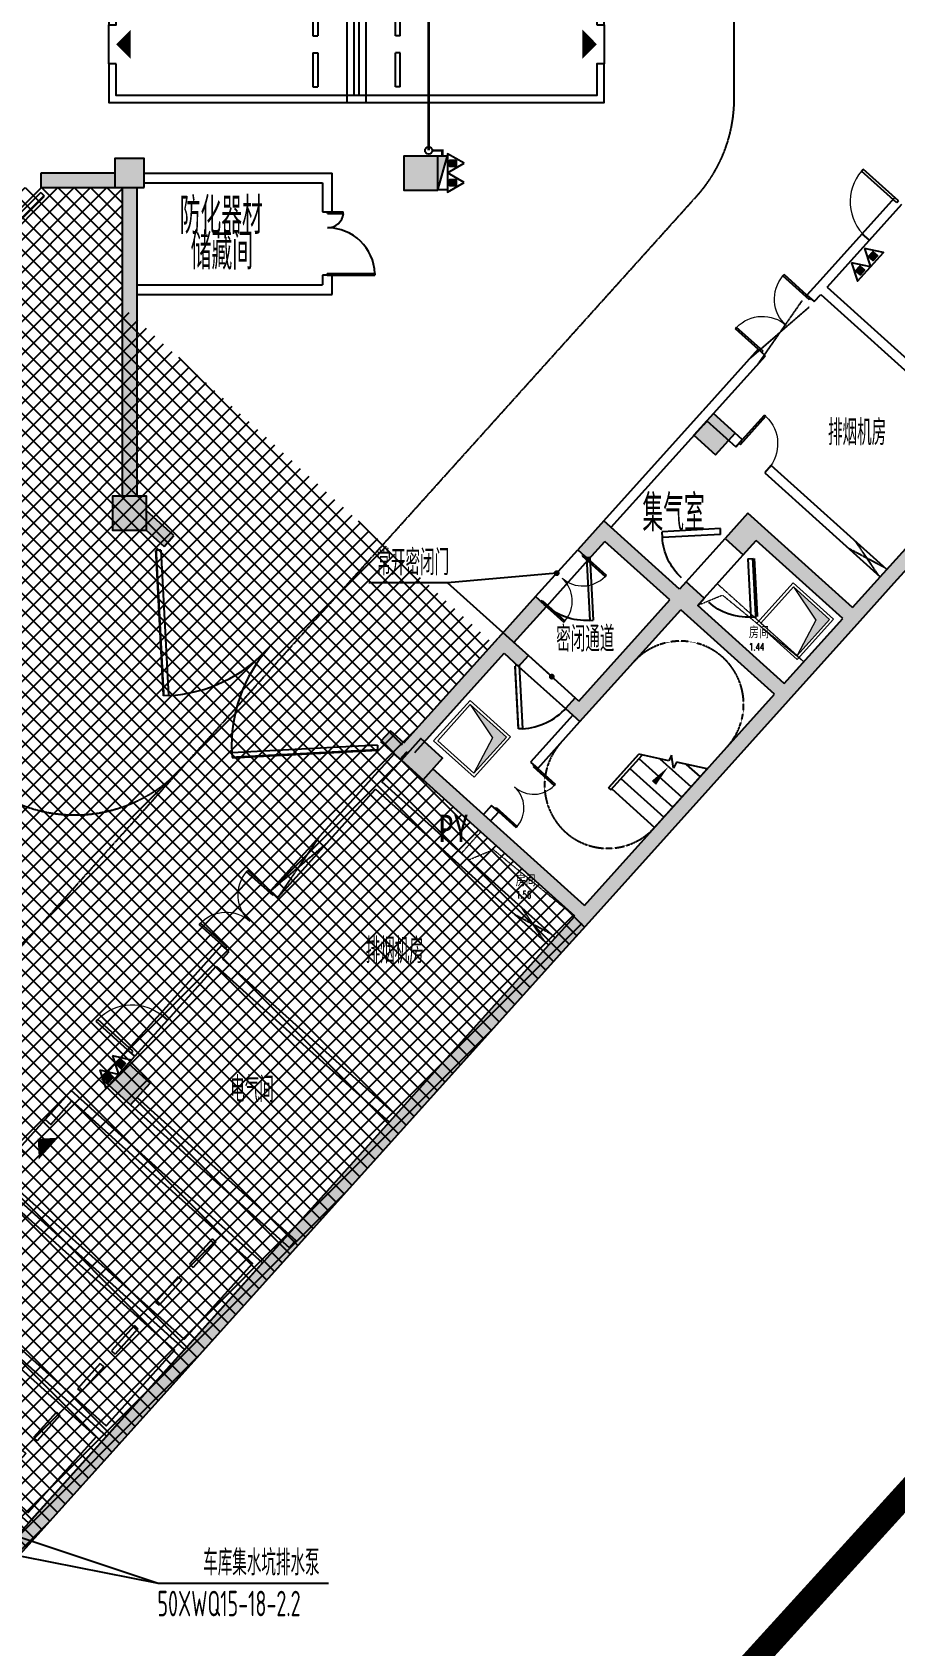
# Model space of a CAD drawing. Extents: x -2120532 to 1934524, y -1331911 to 424203.
# Drawn here: x 33241 to 50996, y -321820 to -288612 of the extents above; entities that cross this region are included whole.
import ezdxf

# ---------------------------------------------------------------- set-up
doc = ezdxf.new("R2010")
doc.units = 0
doc.header["$LTSCALE"] = 10
for name, pattern in [('__DASH', [0.35, 0.25, -0.1]), ('ACAD_ISO05W100', [34, 24, -3, 0.5, -3, 0.5, -3]), ('DASH', [0.35, 0.25, -0.1])]:
    doc.linetypes.add(name, pattern=pattern)
for name, color, linetype in [('00-停车位', 67, 'Continuous'), ('A-COLUMN', 8, 'Continuous'), ('A-DIM_SYMB', 3, 'Continuous'), ('A-REDLINE', 1, 'ACAD_ISO05W100'), ('A-ROOM_NAME', 23, 'Continuous'), ('A-STAIR', 3, 'Continuous'), ('A-WALL', 2, 'Continuous'), ('AXIS', 3, 'Continuous'), ('DIM_LEAD', 3, 'Continuous'), ('DOOR_FIRE', 8, 'Continuous'), ('PUB_HATCH', 8, 'Continuous'), ('R_人防洗消集水坑', 32, 'Continuous'), ('SPACE', 7, 'Continuous'), ('STAIR', 2, 'Continuous'), ('W-EQUIP_消火栓', 7, 'Continuous'), ('W-EQUIP_灭火器', 7, 'Continuous'), ('W-PIPE-消防', 1, 'Continuous'), ('W-TWT_LEAD', 3, 'Continuous'), ('W-VPIPE-消防', 1, 'Continuous'), ('WINDOW', 8, 'Continuous'), ('WINDOW_RF', 8, 'Continuous'), ('画水辅助', 6, 'Continuous'), ('车行线', 4, 'Continuous')]:
    doc.layers.add(name, color=color, linetype=linetype)
doc.layers.add('HOLE', color=52, linetype='Continuous', lineweight=15)
doc.styles.add('8B2_01', font='simhei.ttf', dxfattribs={"width": 0.8})
doc.styles.add('8B2_02', font='tssdeng.shx', dxfattribs={"width": 0.6, "bigfont": 'TSSDCHN.shx'})
doc.styles.add('_TCH_SPACE', font='SIMPLEX', dxfattribs={"height": 5, "bigfont": 'GBCBIG'})
doc.styles.add('STANDARD_T3', font='TSSDENG.shx', dxfattribs={"width": 0.56, "bigfont": 'TSSDCHN.shx'})
doc.dimstyles.new('_TCH_ARCH&&150', dxfattribs={"dimtxt": 525, "dimasz": 150, "dimexe": 375, "dimexo": 450, "dimgap": 150, "dimtad": 1, "dimdec": 0, "dimzin": 0, "dimdsep": 46, "dimtxsty": 'STANDARD_T3', "dimblk": 'ARCHTICK', "dimcen": 0.09, "dimclrt": 7, "dimazin": 2, "dimtfac": 1, "dimtdec": 0, "dimtix": 1, "dimtmove": 2, "dimatfit": 3, "dimfxl": 0, "dimtolj": 1, "dimtzin": 0, "dimarcsym": 0})

# ---------------------------------------------------------------- blocks, each defined once
blk = doc.blocks.new('车位2400x5300')
at = {"layer": '00-停车位', "color": 251}
for p, q in [((-875, -1000), (-175, -1000)), ((-875, -1100), (-875, -1000)), ((-875, -1100), (-175, -1100)), ((-175, -1100), (-175, -1000)), ((175, -1000), (875, -1000)), ((175, -1100), (175, -1000)), ((175, -1100), (875, -1100)), ((875, -1100), (875, -1000)), ((400, -5300), (-400, -5300))]:
    blk.add_line(p, q, dxfattribs=at)
blk.add_lwpolyline([(400, -5150), (400, -5300), (1200, -5300), (1200, 0), (-1200, 0), (-1200, -5300), (-400, -5300), (-400, -5150), (-1050, -5150), (-1050, -150), (1050, -150), (1050, -5150), (400, -5150)], dxfattribs=at)
blk.add_lwpolyline([(0, -5150, 0, 600, 0), (0, -4850, 600, 600, 0)], format="xyseb", dxfattribs=at)
blk = doc.blocks.new('洗消坑')
at = {"layer": 'R_人防洗消集水坑', "lineweight": 15}
h = blk.add_hatch(color=8, dxfattribs=at)
h.dxf.hatch_style = 1
h.paths.add_polyline_path([(116579, -425551), (116193, -426280), (116862, -425537), (116119, -424867)])
h = blk.add_hatch(color=8, dxfattribs=at)
h.dxf.hatch_style = 1
h.paths.add_polyline_path([(109927, -427973), (109540, -428701), (110209, -427958), (109466, -427289)])
at = {"layer": 'R_人防洗消集水坑', "color": 8, "lineweight": 15}
for points in [[(116197, -426364), (116946, -425532), (116114, -424783), (115365, -425615)], [(116193, -426280), (116862, -425537), (116119, -424867), (115449, -425611)], [(109545, -428786), (110294, -427954), (109462, -427204), (108712, -428036)], [(109540, -428701), (110209, -427958), (109466, -427289), (108797, -428032)]]:
    blk.add_lwpolyline(points, close=True, dxfattribs=at)
for points in [[(116119, -424867), (116579, -425551), (116193, -426280)], [(109466, -427289), (109927, -427973), (109540, -428701)]]:
    blk.add_lwpolyline(points, dxfattribs=at)
blk = doc.blocks.new('$DorLib2D$00000002')
for p, q in [((-0.5, 0), (-0.5, 0.4875)), ((-0.475, 0.4875), (-0.5, 0.4875)), ((-0.475, 0), (-0.475, 0.4875)), ((0.475, 0), (0.475, 0.4875)), ((0.475, 0.4875), (0.5, 0.4875)), ((0.5, 0), (0.5, 0.4875)), ((-0.5, 0), (-0.475, 0)), ((0.5, 0), (0.475, 0))]:
    blk.add_line(p, q)
at = {"lineweight": 13}
for centre, start, end in [((-0.4875, 0), 0, 88.53072), ((0.4875, 0), 91.46928, 180)]:
    blk.add_arc(centre, 0.4875, start, end, dxfattribs=at)
blk = doc.blocks.new('A$C31617C59')
at = {"layer": 'DOOR_FIRE', "xscale": -1300, "yscale": -1300, "zscale": 100, "rotation": 47.99999999999827}
blk.add_blockref('$DorLib2D$00000002', (-435, -483), dxfattribs=at)
blk = doc.blocks.new('_ArchTick')
at = {"color": 0, "linetype": 'ByBlock', "const_width": 0.4}
blk.add_lwpolyline([(-0.5, -0.5), (0.5, 0.5)], dxfattribs=at)
blk = doc.blocks.new('*D119')
at = {"layer": 'AXIS', "color": 0, "lineweight": -2, "transparency": 16777216}
for p, q in [((56513, -317303), (59244, -319762)), ((52943, -326199), (58965, -319511)), ((50491, -323991), (53222, -326450))]:
    blk.add_line(p, q, dxfattribs=at)
at = {"layer": 'Defpoints', "color": 0, "transparency": 16777216}
for p in [(56178, -317002), (58965, -319511), (50156, -323690)]:
    blk.add_point(p, dxfattribs=at)
at = {"layer": 'AXIS', "color": 0, "lineweight": -2, "transparency": 16777216, "xscale": 150, "yscale": 150, "zscale": 150}
for p, rotation in [((58965, -319511), 47.99999999999573), ((52943, -326199), 227.9999999999958)]:
    blk.add_blockref('_ArchTick', p, dxfattribs=dict(at, rotation=rotation))
at = {"layer": 'AXIS', "color": 7, "transparency": 16777216, "insert": (55648, -322579), "char_height": 525, "attachment_point": 5, "rotation": 48, "style": 'STANDARD_T3'}
blk.add_mtext('\\A1;9000', dxfattribs=at)
blk = doc.blocks.new('*D126')
at = {"layer": 'AXIS', "color": 0, "lineweight": -2, "transparency": 16777216}
for p, q in [((91809, -278102), (95432, -281364)), ((5657, -380508), (95154, -281113)), ((2313, -377497), (5936, -380759))]:
    blk.add_line(p, q, dxfattribs=at)
at = {"layer": 'Defpoints', "color": 0, "transparency": 16777216}
for p in [(91475, -277801), (95154, -281113), (1979, -377196)]:
    blk.add_point(p, dxfattribs=at)
at = {"layer": 'AXIS', "color": 0, "lineweight": -2, "transparency": 16777216, "xscale": 150, "yscale": 150, "zscale": 150}
for p, rotation in [((95154, -281113), 47.99999999999579), ((5657, -380508), 227.9999999999958)]:
    blk.add_blockref('_ArchTick', p, dxfattribs=dict(at, rotation=rotation))
at = {"layer": 'AXIS', "color": 7, "transparency": 16777216, "insert": (50099, -330535), "char_height": 525, "attachment_point": 5, "rotation": 48, "style": 'STANDARD_T3'}
blk.add_mtext('\\A1;133750', dxfattribs=at)
blk = doc.blocks.new('_FZH')
blk.add_lwpolyline([(-0.5, -0.5), (0.5, -0.5), (0.5, 0.5), (-0.5, 0.5)], close=True)
at = {"layer": 'PUB_HATCH'}
blk.add_solid([(-0.5, -0.5), (0.5, -0.5), (-0.5, 0.5), (0.5, 0.5)], dxfattribs=at)
blk = doc.blocks.new('$DorLib2D$00000084')
for p, q in [((-0.207, 0.807), (-0.16, 0.854)), ((0.5, 0.1), (-0.207, 0.807)), ((0.5, 0.1), (0.547, 0.147))]:
    blk.add_line(p, q)
at = {"const_width": 0.0333}
blk.add_lwpolyline([(0.547, 0.147), (-0.16, 0.854)], dxfattribs=at)
blk.add_arc((0.5, 0.1), 1, 135, 180)
blk = doc.blocks.new('$DorLib2D$00000081')
for p, q in [((-0.207, 0.774), (-0.169, 0.811)), ((0.5, 0.067), (-0.207, 0.774)), ((0.538, 0.104), (-0.169, 0.811)), ((0.5, 0.067), (0.538, 0.104))]:
    blk.add_line(p, q)
blk.add_arc((0.5, 0.067), 1, 135, 180)
blk = doc.blocks.new('$DorLib2D$00000075')
for p, q in [((-0.207, 1.02), (-0.136, 1.09)), ((0.5, 0.313), (-0.207, 1.02)), ((0.5, 0.313), (0.571, 0.383)), ((0.5, -0.313), (-0.207, -1.02)), ((0.571, -0.383), (-0.136, -1.09)), ((0.5, -0.313), (0.571, -0.383)), ((-0.207, -1.02), (-0.136, -1.09))]:
    blk.add_line(p, q)
at = {"const_width": 0.0625}
blk.add_lwpolyline([(0.571, 0.383), (-0.136, 1.09)], dxfattribs=at)
for centre, start, end in [((0.5, 0.313), 135, 180), ((0.5, -0.313), 180, 225)]:
    blk.add_arc(centre, 1, start, end)
blk = doc.blocks.new('$DorLib2D$00000091')
for p, q in [((-0.5, 0.0417), (-0.1464, 0.3952)), ((-0.1464, 0.3952), (-0.1582, 0.407)), ((0.1464, 0.3952), (0.1582, 0.407)), ((0.5, 0.0417), (0.1464, 0.3952)), ((-0.5, 0.0417), (-0.5118, 0.0535)), ((0.5, 0.0417), (0.5118, 0.0535))]:
    blk.add_line(p, q)
at = {"const_width": 0.00833}
for points in [[(-0.5118, 0.0535), (-0.1582, 0.407)], [(0.5118, 0.0535), (0.1582, 0.407)]]:
    blk.add_lwpolyline(points, dxfattribs=at)
for centre, start, end in [((-0.5, 0.0417), 0, 45), ((0.5, 0.0417), 135, 180)]:
    blk.add_arc(centre, 0.5, start, end)
blk = doc.blocks.new('$DorLib2D$00000001')
for p, q in [((0.45, 0.975), (0.5, 0.975)), ((0.45, 0), (0.45, 0.975)), ((0.5, 0), (0.5, 0.975)), ((0.5, 0), (0.45, 0))]:
    blk.add_line(p, q)
at = {"lineweight": 13}
blk.add_arc((0.475, 0), 0.975, 91.4693, 180, dxfattribs=at)
blk = doc.blocks.new('$DorLib2D$00000225')
at = {"color": 0}
for p, q in [((0.475, -0.001), (0.475, 0.752)), ((0.475, 0.752), (0.5, 0.752)), ((0.5, -0.001), (0.5, 0.752)), ((-0.5, 0), (-0.5, 0.252)), ((-0.475, 0.252), (-0.5, 0.252)), ((-0.475, 0), (-0.475, 0.252)), ((-0.475, 0), (-0.5, 0)), ((0.475, -0.001), (0.5, -0.001))]:
    blk.add_line(p, q, dxfattribs=at)
for centre, radius, start, end in [((0.505, -0.002), 0.755, 92.2493, 179.7238), ((-0.501, 0.003), 0.251, 359.7899, 84.0974)]:
    blk.add_arc(centre, radius, start, end, dxfattribs=at)
blk = doc.blocks.new('$TwtSys$00000546')
h = blk.add_hatch()
h.set_pattern_fill('ANSI31', color=256, scale=200, style=0)
h.set_pattern_definition([(45, (-38543.802, -6670.83), (-17.67767, 17.67767), [])])
h.paths.add_polyline_path([(-65, 174), (65, 174), (65, 44), (-65, 44)])
for points in [[(0, 344), (-198, 0), (198, 0)], [(-65, 174), (65, 174), (65, 44), (-65, 44)]]:
    blk.add_lwpolyline(points, close=True)
blk = doc.blocks.new('$TwtSys$00000434')
for p, q in [((-0.5, 0.5), (-0.5, -0.5)), ((-0.5, -0.5), (0.5, 0.5)), ((0.5, 0.5), (-0.5, 0.5)), ((0.5, -0.5), (0.5, 0.5)), ((-0.5, -0.5), (0.5, -0.5))]:
    blk.add_line(p, q)
blk.add_solid([(0.5, -0.5), (0.5, 0.5), (-0.5, -0.5)])
blk = doc.blocks.new('A$C1C3C0163')
h = blk.add_hatch()
h.set_pattern_fill('ANSI37', color=8, scale=150)
h.set_pattern_definition([(45, (-601697.23, -233886.27), (-168.3798, 168.3798), []), (135, (-601697.23, -233886.27), (-168.3798, -168.3798), [])])
h.paths.add_polyline_path([(-80300, 5300), (-80300, -9000), (-62000, -9000), (-62000, -64625), (-76750, -64625), (-76750, -62675), (-73875, -62675), (-73775, -57275), (-100380, -57275), (-100572, -124002), (-71150, -123999), (-71150, -126437), (-63509, -133383), (-65550, -135650), (-61611, -139196), (-83885, -163934), (-83885, -174096), (-119589, -213750), (-196450, -213750), (-196450, -207800), (-209700, -193450), (-209700, -169150), (-201700, -169149), (-201700, 5300), (-192675, 5300)])

msp = doc.modelspace()

# ---------------------------------------------------------------- hatches: boundary and pattern name
at = {"layer": 'PUB_HATCH'}
for points in [[(34941.4, -291809.6), (34941.4, -291509.6), (33416.4, -291509.7), (33416.4, -291809.7)], [(35391.4, -291810.4), (35091.4, -291810.4), (35091.4, -293910.4), (35391.4, -293910.4)], [(35091.4, -298160.4), (35391.4, -298160.4), (35391.4, -293910.4), (35091.4, -293910.4)], [(50763.7, -299746.3), (50986.7, -299947), (53328.6, -297346), (53105.7, -297145.2)], [(35591.4, -298464.9), (35591.4, -298860.4), (35582.3, -298860.4), (35953.9, -299195), (36154.7, -298972)], [(47972.9, -298511.8), (47504.5, -299032), (47876.1, -299366.5), (48143.8, -299069.3)], [(50113.1, -300618.2), (50128, -300452.2), (47972.9, -298511.8), (48143.8, -299069.3), (49927.3, -300675.2)], [(45007.1, -298667.2), (44471.8, -299261.7), (44694.8, -299462.4), (45029.3, -299090.9)], [(46616, -300317.7), (46567.7, -300072.4), (45007.1, -298667.2), (45029.3, -299090.9), (46367, -300295.3)], [(50113.1, -300618.2), (50284.1, -300727.3), (50986.7, -299947), (50763.7, -299746.3), (50128, -300452.2)], [(46939.3, -300406.9), (47073.1, -300258.3), (46701.6, -299923.7), (46567.7, -300072.4), (46616, -300317.7)], [(43155.8, -301171.7), (43824.9, -300428.5), (43602, -300227.8), (42832.5, -301082.4), (42981.1, -301216.2)], [(44493.4, -302376.1), (44515.6, -302799.8), (46590, -300496.1), (46616, -300317.7), (46367, -300295.3)], [(48685.7, -302203.6), (48722.9, -302012.8), (46939.3, -300406.9), (46616, -300317.7), (46590, -300496.1), (48522.1, -302235.8)], [(48685.7, -302203.6), (48812, -302362.2), (50284.1, -300727.3), (50113.1, -300618.2), (49927.3, -300675.2), (48722.9, -302012.8)], [(40936.5, -303412.2), (41114.9, -303438.3), (42955, -301394.6), (42981.1, -301216.2), (42832.5, -301082.4), (40892, -303237.5)], [(42955, -301394.6), (43252.3, -301662.3), (43453, -301439.3), (43155.8, -301171.7), (42981.1, -301216.2)], [(44493.4, -302376.1), (44419.1, -302309.2), (44218.4, -302532.1), (44515.6, -302799.8)], [(44592.8, -306749.2), (44763.7, -306858.2), (48812, -302362.2), (48685.7, -302203.6), (48522.1, -302235.8), (44607.7, -306583.2)], [(40892, -303237.5), (40613.5, -302986.8), (40412.8, -303209.7), (40802.7, -303560.8), (40936.5, -303412.2)], [(40839.9, -303594.3), (40996, -303420.9), (40936.5, -303412.2), (40802.7, -303560.8)], [(41486.5, -303772.8), (41285.8, -303995.8), (42474.8, -305066.4), (42675.5, -304843.4)], [(44592.8, -306749.2), (44607.7, -306583.2), (42675.5, -304843.4), (42474.8, -305066.4), (44407, -306806.1)], [(43938.6, -307326.3), (44161.5, -307527.1), (44763.7, -306858.2), (44592.8, -306749.2), (44407, -306806.1)], [(40659.8, -310967.7), (40882.8, -311168.5), (44161.5, -307527.1), (43938.6, -307326.3)], [(22056.5, -331628.8), (22356.5, -331744), (40882.8, -311168.5), (40659.8, -310967.7)]]:
    msp.add_hatch(color=8, dxfattribs=at).paths.add_polyline_path(points)
at = {"layer": 'W-PIPE-消防'}
for points in [[(41683.1, -291045.5), (41683.1, -291019.2), (41709.4, -291019.2)], [(41683.1, -291045.5), (41709.4, -291045.5), (41709.4, -291019.2)]]:
    msp.add_hatch(color=256, dxfattribs=at).paths.add_polyline_path(points)

# ---------------------------------------------------------------- linework, layer by layer
at = {"color": 8, "linetype": 'DASH'}
for points in [[(49083.5, -294139.9), (48166.8, -295456.8)], [(49232.2, -294273.7), (48018.2, -295323)], [(50189.2, -299094.4), (50649.9, -299778.3)], [(50783.7, -299629.7), (50055.4, -299243)], [(39287.9, -305318), (38148.6, -306284.4)], [(39139.3, -305184.1), (38297.2, -306418.3)], [(43910, -307166.1), (43181.3, -306779.1)], [(43315.2, -306630.4), (43776.2, -307314.7)]]:
    msp.add_lwpolyline(points, dxfattribs=at)
at = {"layer": 'A-DIM_SYMB', "color": 8}
msp.add_lwpolyline([(45494.9, -304663.8, 0, 0, 0), (46338, -303727.5, 0, 120, 0), (46036.9, -304061.9, 0, 0, 0)], format="xyseb", dxfattribs=at)
at = {"layer": 'A-REDLINE', "color": 8, "const_width": 500, "flags": 128}
msp.add_lwpolyline([(-107392.3, -142842.2), (-93296.7, -144216.6), (-79168.4, -145199), (-65018.3, -145788.8), (-50857.3, -145985.4), (24722.1, -145985.4), (100301.4, -145985.4), (107771.4, -146171.5), (115222.9, -146729.4), (122637.3, -147657.7), (129996.3, -148954), (137281.7, -150615.3), (144475.2, -152637.3), (151559.1, -155015), (158515.9, -157742.6), (165328.1, -160813.2), (171979, -164219.2), (178452, -167952.3), (184731.1, -172003), (113147, -250657.3), (41562.9, -329311.5), (-30021.2, -407965.7), (-107392.3, -385638.9), (-107392.3, -264240.5)], close=True, dxfattribs=at)
at = {"layer": 'A-STAIR', "color": 8}
for p, q in [((45104, -304163.9), (45725.8, -303473.4)), ((45124.1, -304141.6), (45725.8, -303473.4)), ((45148.6, -304204), (45793.5, -303487.8)), ((46343.8, -303604.7), (45725.8, -303473.4)), ((46401.3, -303491.9), (46343.8, -303604.7)), ((46438.7, -303758.2), (46401.3, -303491.9)), ((45543.4, -303765.6), (46427.7, -304561.8)), ((45730.8, -303557.5), (46615.1, -304353.8)), ((46053, -304978), (47137.6, -303773.5)), ((46157.8, -303565.2), (46802.5, -304145.7)), ((46500, -303638), (46438.7, -303758.2)), ((47137.6, -303773.5), (46500, -303638)), ((46705.6, -303681.6), (46989.8, -303937.6)), ((45104, -304163.9), (45148.6, -304204)), ((45356, -303973.6), (46240.4, -304769.9)), ((45168.7, -304181.7), (46053, -304978))]:
    msp.add_line(p, q, dxfattribs=at)
at = {"layer": 'A-WALL', "color": 8}
for p, q in [((34941.4, -291509.6), (33416.4, -291509.7)), ((33416.4, -291509.7), (33416.4, -291809.7)), ((35541.4, -291510.4), (39416.4, -291510.4)), ((39416.4, -292310.4), (39416.4, -291510.4)), ((33416.4, -291809.7), (34941.4, -291809.6)), ((35091.4, -291810.4), (35091.4, -293910.4)), ((35391.4, -291810.4), (35391.4, -293910.4)), ((35541.4, -291710.4), (39216.4, -291710.4)), ((39216.4, -291710.4), (39216.4, -292310.4)), ((39216.4, -292310.4), (39416.4, -292310.4)), ((50326.7, -292759.2), (49389.9, -293799.6)), ((50475.4, -292893), (50326.7, -292759.2)), ((49605.5, -293859.1), (50475.4, -292893)), ((35391.4, -293810.4), (39216.4, -293810.4)), ((39416.4, -293610.4), (39216.4, -293610.4)), ((39216.4, -293610.4), (39216.4, -293810.4)), ((39416.4, -294010.4), (39416.4, -293610.4)), ((49389.9, -293799.6), (49189.2, -294022.5)), ((49605.5, -293859.1), (53172.6, -297070.9)), ((35091.4, -293910.4), (35091.4, -298160.4)), ((35391.4, -293910.4), (35391.4, -298160.4)), ((35391.4, -294010.4), (39416.4, -294010.4)), ((49189.2, -294022.5), (49337.8, -294156.4)), ((49337.8, -294156.4), (49471.7, -294007.7)), ((49471.7, -294007.7), (53038.8, -297219.6)), ((48185.5, -295137.3), (47048, -296400.6)), ((48334.1, -295271.1), (48185.5, -295137.3)), ((47263.5, -296460.1), (48334.1, -295271.1)), ((46914.2, -296549.2), (47048, -296400.6)), ((47858, -296995.4), (47263.5, -296460.1)), ((45007.1, -298667.2), (46914.2, -296549.2)), ((45155.8, -298801), (47062.8, -296683.1)), ((47062.8, -296683.1), (47129.7, -296608.7)), ((47129.7, -296608.7), (47724.2, -297144)), ((47724.2, -297144), (47858, -296995.4)), ((50763.7, -299746.3), (53105.7, -297145.2)), ((48452.6, -297530.7), (48318.7, -297679.4)), ((50830.6, -299671.9), (48452.6, -297530.7)), ((50986.7, -299947), (53328.6, -297346)), ((48318.7, -297679.4), (50696.8, -299820.6)), ((36154.7, -298972), (35591.4, -298464.9)), ((47972.9, -298511.8), (47504.5, -299032)), ((50128, -300452.2), (47972.9, -298511.8)), ((35582.3, -298860.4), (35953.9, -299195)), ((45007.1, -298667.2), (44471.8, -299261.7)), ((46567.7, -300072.4), (45007.1, -298667.2)), ((35953.9, -299195), (36154.7, -298972)), ((44694.8, -299462.4), (45029.3, -299090.9)), ((46367, -300295.3), (45029.3, -299090.9)), ((47504.5, -299032), (47876.1, -299366.5)), ((47876.1, -299366.5), (48143.8, -299069.3)), ((49927.3, -300675.2), (48143.8, -299069.3)), ((44471.8, -299261.7), (44694.8, -299462.4)), ((50128, -300452.2), (50763.7, -299746.3)), ((46701.6, -299923.7), (46567.7, -300072.4)), ((47073.1, -300258.3), (46701.6, -299923.7)), ((50284.1, -300727.3), (50986.7, -299947)), ((43602, -300227.8), (42832.5, -301082.4)), ((43155.8, -301171.7), (43824.9, -300428.5)), ((43824.9, -300428.5), (43602, -300227.8)), ((44493.4, -302376.1), (46367, -300295.3)), ((44515.6, -302799.8), (46590, -300496.1)), ((48522.1, -302235.8), (46590, -300496.1)), ((46939.3, -300406.9), (47073.1, -300258.3)), ((48722.9, -302012.8), (46939.3, -300406.9)), ((48722.9, -302012.8), (49927.3, -300675.2)), ((48812, -302362.2), (50284.1, -300727.3)), ((40892, -303237.5), (42832.5, -301082.4)), ((43453, -301439.3), (43155.8, -301171.7)), ((41114.9, -303438.3), (42955, -301394.6)), ((42955, -301394.6), (43252.3, -301662.3)), ((43252.3, -301662.3), (43453, -301439.3)), ((44419.1, -302309.2), (44218.4, -302532.1)), ((44493.4, -302376.1), (44419.1, -302309.2)), ((44607.7, -306583.2), (48522.1, -302235.8)), ((44763.7, -306858.2), (48812, -302362.2)), ((44367, -302666), (43497.1, -303632.1)), ((43645.8, -303765.9), (44515.6, -302799.8)), ((44218.4, -302532.1), (44515.6, -302799.8)), ((40613.5, -302986.8), (40412.8, -303209.7)), ((40892, -303237.5), (40613.5, -302986.8)), ((40691.3, -303460.5), (40222.9, -303980.7)), ((40412.8, -303209.7), (40802.7, -303560.8)), ((40839.9, -303594.3), (40691.3, -303460.5)), ((40839.9, -303594.3), (40438.4, -304040.2)), ((40839.9, -303594.3), (40802.7, -303560.8)), ((42675.5, -304843.4), (41486.5, -303772.8)), ((43497.1, -303632.1), (43645.8, -303765.9)), ((40222.9, -303980.7), (38148.6, -306284.4)), ((44005.5, -307252), (40438.4, -304040.2)), ((42474.8, -305066.4), (41285.8, -303995.8)), ((38297.2, -306418.3), (40304.6, -304188.8)), ((43871.7, -307400.6), (40304.6, -304188.8)), ((42694.2, -304523.8), (42526.9, -304709.6)), ((42675.5, -304843.4), (42842.8, -304657.7)), ((44607.7, -306583.2), (42675.5, -304843.4)), ((42842.8, -304657.7), (42694.2, -304523.8)), ((44407, -306806.1), (42474.8, -305066.4)), ((38148.6, -306284.4), (38297.2, -306418.3)), ((43938.6, -307326.3), (44407, -306806.1)), ((44161.5, -307527.1), (44763.7, -306858.2)), ((37144.9, -307399.1), (36944.1, -307622.1)), ((37293.5, -307533), (37144.9, -307399.1)), ((40659.8, -310967.7), (43938.6, -307326.3)), ((36944.1, -307622.1), (35873.5, -308811.1)), ((36022.1, -308944.9), (37025.8, -307830.2)), ((37025.8, -307830.2), (40592.9, -311042.1)), ((37159.7, -307681.6), (37293.5, -307533)), ((37159.7, -307681.6), (40726.8, -310893.4)), ((40882.8, -311168.5), (44161.5, -307527.1)), ((35873.5, -308811.1), (36022.1, -308944.9)), ((35204.4, -309554.3), (34669.1, -310148.8)), ((34951.5, -310134), (35353, -309688.1)), ((35353, -309688.1), (35204.4, -309554.3)), ((34669.1, -310148.8), (34817.7, -310282.6)), ((35263.6, -310684.1), (38533.4, -313628.3)), ((35397.4, -310535.5), (38667.3, -313479.6)), ((22056.5, -331628.8), (40659.8, -310967.7)), ((22356.5, -331744), (40882.8, -311168.5)), ((38667.3, -313479.6), (38533.4, -313628.3))]:
    msp.add_line(p, q, dxfattribs=at)
at = {"layer": 'DIM_LEAD', "color": 8}
for p, q in [((44036.9, -299744.8), (41792.1, -299943.8)), ((44036.9, -299744.8), (41792.1, -299943.8)), ((44036.9, -299744.8), (41792.1, -299943.8)), ((44036.9, -299744.8), (41792.1, -299943.8)), ((41792.1, -299943.8), (40169.5, -299943.8)), ((43936.1, -301874.3), (41792.1, -299943.8))]:
    msp.add_line(p, q, dxfattribs=at)
at = {"layer": 'DIM_LEAD', "color": 8, "const_width": 60}
for points in [[(44066.8, -299742.1, 1), (44007, -299747.4, 1)], [(44066.8, -299742.1, 1), (44007, -299747.4, 1)], [(44066.8, -299742.1, 1), (44007, -299747.4, 1)], [(44066.8, -299742.1, 1), (44007, -299747.4, 1)], [(43958.4, -301894.3, 1), (43913.8, -301854.2, 1)]]:
    msp.add_lwpolyline(points, format="xyb", close=True, dxfattribs=at)
at = {"layer": 'HOLE', "color": 8, "linetype": 'DASH'}
for points in [[(47340.8, -299961), (46939.3, -300406.9), (48722.9, -302012.8), (49124.3, -301567)], [(42474.8, -305066.4), (42073.3, -305512.3), (44005.5, -307252), (44407, -306806.1)]]:
    msp.add_lwpolyline(points, close=True, dxfattribs=at)
for points in [[(46939.3, -300406.9), (47448.9, -300195.1), (49124.3, -301567)], [(42221.9, -305646.1), (42731.6, -305434.3), (44407, -306806.1)]]:
    msp.add_lwpolyline(points, dxfattribs=at)
at = {"layer": 'STAIR', "color": 8, "linetype": 'DASH'}
for centre, start, end in [((46585.8, -302443.5), 318, 138), ((45086.9, -304108.1), 138, 318)]:
    msp.add_arc(centre, 1300, start, end, dxfattribs=at)
at = {"layer": 'W-PIPE-消防', "ltscale": 1.5, "const_width": 52.5}
for points in [[(41401.3, -291045.5), (41401.3, -283169)], [(41476.3, -291045.5), (41683.1, -291045.5)], [(41683.1, -291045.5), (41683.1, -291156.6)]]:
    msp.add_lwpolyline(points, dxfattribs=at)
at = {"layer": 'W-TWT_LEAD'}
for p, q in [((32342.1, -319367.5), (35832.5, -320531.4)), ((31982, -319775.1), (35832.5, -320531.4)), ((35832.5, -320531.4), (39338.8, -320531.4))]:
    msp.add_line(p, q, dxfattribs=at)
at = {"layer": 'W-VPIPE-消防'}
msp.add_circle((41401.3, -291045.5), 75, dxfattribs=at)
at = {"layer": 'WINDOW', "color": 8}
for p, q in [((50326.7, -292759.2), (50995.9, -292016)), ((50475.4, -292893), (51144.5, -292149.9)), ((35873.5, -308811.1), (35204.4, -309554.3)), ((36022.1, -308944.9), (35353, -309688.1))]:
    msp.add_line(p, q, dxfattribs=at)
at = {"layer": 'WINDOW_RF', "color": 8}
for p, q in [((46701.6, -299923.7), (47504.5, -299032)), ((43602, -300227.8), (44471.8, -299261.7)), ((43824.9, -300428.5), (44694.8, -299462.4)), ((47073.1, -300258.3), (47876.1, -299366.5)), ((43453, -301439.3), (44419.1, -302309.2)), ((43252.3, -301662.3), (44218.4, -302532.1))]:
    msp.add_line(p, q, dxfattribs=at)
at = {"layer": '车行线', "color": 8, "linetype": '__DASH', "ltscale": 1.5}
for points in [[(14812, -327644.2), (46920.8, -291983.7, 0.185339), (47691.4, -289976.3), (47691.4, -174472.9)], [(31116.4, -301721), (31116.4, -301721, 0.687281), (36345.8, -303728.4), (36345.8, -303728.4)]]:
    msp.add_lwpolyline(points, format="xyb", dxfattribs=at)

# ---------------------------------------------------------------- block references
at = {"color": 8}
for name, p in [('洗消坑', (-67208.6, 124839.6)), ('A$C31617C59', (44583.3, -299362.1))]:
    msp.add_blockref(name, p, dxfattribs=at)
at = {"layer": '00-停车位', "color": 8}
for p, rotation in [((40116.4, -288860.4), 270), ((39716.4, -288860.4), 90), ((37180.4, -314832.1), 228.0000000141129), ((35574.5, -316615.6), 228.0000000141129), ((33968.5, -318399.2), 228.0000000141129)]:
    msp.add_blockref('车位2400x5300', p, dxfattribs=dict(at, rotation=rotation))
at = {"layer": 'A-COLUMN', "color": 8}
for p, xscale, yscale, zscale, rotation in [((35241.4, -291510.4), 600, 600, 600, 90), ((41241.4, -291510.4), 700, 700, 700, 90), ((47285.7, -296883.8), 600.0000000000256, 600.0000000000256, 600.0000000000256, 47.99999999999824), ((35241.4, -298510.4), 700, 700, 700, 90), ((41263.6, -303572.1), 600.0000000000256, 600.0000000000256, 600.0000000000256, 47.99999999999824), ((35241.4, -310260.4), 600.0000000000256, 600.0000000000256, 600.0000000000256, 47.99999999999824)]:
    msp.add_blockref('_FZH', p, dxfattribs=dict(at, xscale=xscale, yscale=yscale, zscale=zscale, rotation=rotation))
at = {"layer": 'DOOR_FIRE', "color": 8, "zscale": 200}
for name, p, xscale, yscale, rotation in [('$DorLib2D$00000225', (39316.4, -292960.4), 1300, 1300, 270.0000000012785), ('$DorLib2D$00000002', (48761.7, -294646.8), -1500, 1500, 47.9999999999856), ('$DorLib2D$00000001', (48088.4, -297337.4), 800, -800, 137.9999999999992), ('$DorLib2D$00000002', (43170, -304144.9), -1200, -1200, 48.00000000001014), ('$DorLib2D$00000002', (37721, -306908.7), 1500, -1500, 227.9999999999981)]:
    msp.add_blockref(name, p, dxfattribs=dict(at, xscale=xscale, yscale=yscale, rotation=rotation))
at = {"layer": 'W-EQUIP_消火栓', "xscale": -700, "yscale": 200, "zscale": 700, "rotation": 270}
msp.add_blockref('$TwtSys$00000434', (41691.4, -291507.3), dxfattribs=at)
at = {"layer": 'W-EQUIP_灭火器'}
for p, rotation in [((41791.4, -291308.9), 270), ((41791.4, -291705.7), 270), ((50364, -293588.1), 47.99999499104246), ((50629.5, -293293.2), 47.99999499104246), ((35151.2, -309912.2), 47.99999499104246), ((34885.7, -310207.1), 47.99999499104246)]:
    msp.add_blockref('$TwtSys$00000546', p, dxfattribs=dict(at, rotation=rotation))
at = {"layer": 'WINDOW', "color": 8}
for p, xscale, yscale, zscale, rotation in [((50735.6, -292454.5), 999.9999999999998, 999.9999999999998, 999.9999999999998, 47.99999999998636), ((35613.3, -309249.6), 1000, -1000, 1000, 227.9999999999984)]:
    msp.add_blockref('$DorLib2D$00000001', p, dxfattribs=dict(at, xscale=xscale, yscale=yscale, zscale=zscale, rotation=rotation))
at = {"layer": 'WINDOW_RF', "color": 8}
for name, p, xscale, yscale, zscale, rotation in [('$DorLib2D$00000091', (30416.4, -291660), 6000, 6000, 300, 180.0050825006123), ('$DorLib2D$00000075', (47288.8, -299645.1), 1200, -1200, 500, 48.00000000000746), ('$DorLib2D$00000091', (38283.7, -301090.9), 6000, 6000, 300, 138.0000000000049), ('$DorLib2D$00000081', (44148.4, -299845.1), 1300, -1300, 300, 47.99999999999827), ('$DorLib2D$00000084', (43835.7, -301985.7), -1300, -1300, 300, 318.0000000000072)]:
    msp.add_blockref(name, p, dxfattribs=dict(at, xscale=xscale, yscale=yscale, zscale=zscale, rotation=rotation))
at = {"layer": '画水辅助'}
msp.add_blockref('A$C1C3C0163', (106241.4, -167810.4), dxfattribs=at)

# ---------------------------------------------------------------- texts
at = {"layer": 'A-ROOM_NAME', "color": 8}
for s, height, style, width, p in [('防化器材', 750, '8B2_02', 0.6, (36276.5, -292764.3)), ('储藏间', 750, '8B2_02', 0.6, (36503.3, -293495.3)), ('排烟机房', 525, '8B2_02', 0.6, (49622.7, -297111.1)), ('集气室', 750, '8B2_02', 0.6, (45802.2, -298884.9)), ('密闭通道', 525, '8B2_02', 0.6, (44026.6, -301363.8)), ('PY', 563.29, '8B2_01', 0.8, (41606.6, -305281)), ('排烟机房', 525, '8B2_02', 0.6, (40103, -307776.8)), ('电气间', 525, '8B2_02', 0.6, (37317, -310631.3))]:
    msp.add_text(s, height=height, dxfattribs=dict(at, style=style, width=width)).set_placement(p)
at = {"layer": 'DIM_LEAD', "color": 8, "style": '8B2_02', "width": 0.6}
msp.add_text('常开密闭门', height=525, dxfattribs=at).set_placement((40327, -299786.3))
at = {"layer": 'SPACE', "color": 8, "style": '_TCH_SPACE'}
for p in [(47995.1, -301085.3), (43192.9, -306190.9)]:
    msp.add_text('房间', height=241.13, dxfattribs=at).set_placement(p)
at = {"layer": 'SPACE', "color": 8, "style": '_TCH_SPACE', "width": 0.705882}
for s, p in [('1.44', (47995.6, -301334.7)), ('1.56', (43198.4, -306440.3))]:
    msp.add_text(s, height=148.75, dxfattribs=at).set_placement(p)
at = {"layer": 'W-TWT_LEAD', "color": 7, "style": '8B2_02', "width": 0.6}
for s, p in [('车库集水坑排水泵', (36761, -320373.9)), ('50XWQ15-18-2.2', (35817.3, -321213.9))]:
    msp.add_text(s, height=525, dxfattribs=at).set_placement(p)

# ---------------------------------------------------------------- dimensions: what is measured, and where the dimension line sits
at = {"layer": 'AXIS', "color": 8}
for p1, p2, distance, picture, middle in [((1978.9, -377196.2), (91475.1, -277800.6), -4950, '*D126', (50099, -330534.6)), ((50156.3, -323689.8), (56178.4, -317001.5), -3750, '*D119', (55647.6, -322578.9))]:
    dim = msp.add_aligned_dim(p1=p1, p2=p2, distance=distance, dimstyle='_TCH_ARCH&&150', dxfattribs=at)
    dim.commit()
    dim.dimension.update_dxf_attribs({"geometry": picture, "text_midpoint": middle})

doc.saveas('drawing.dxf')
